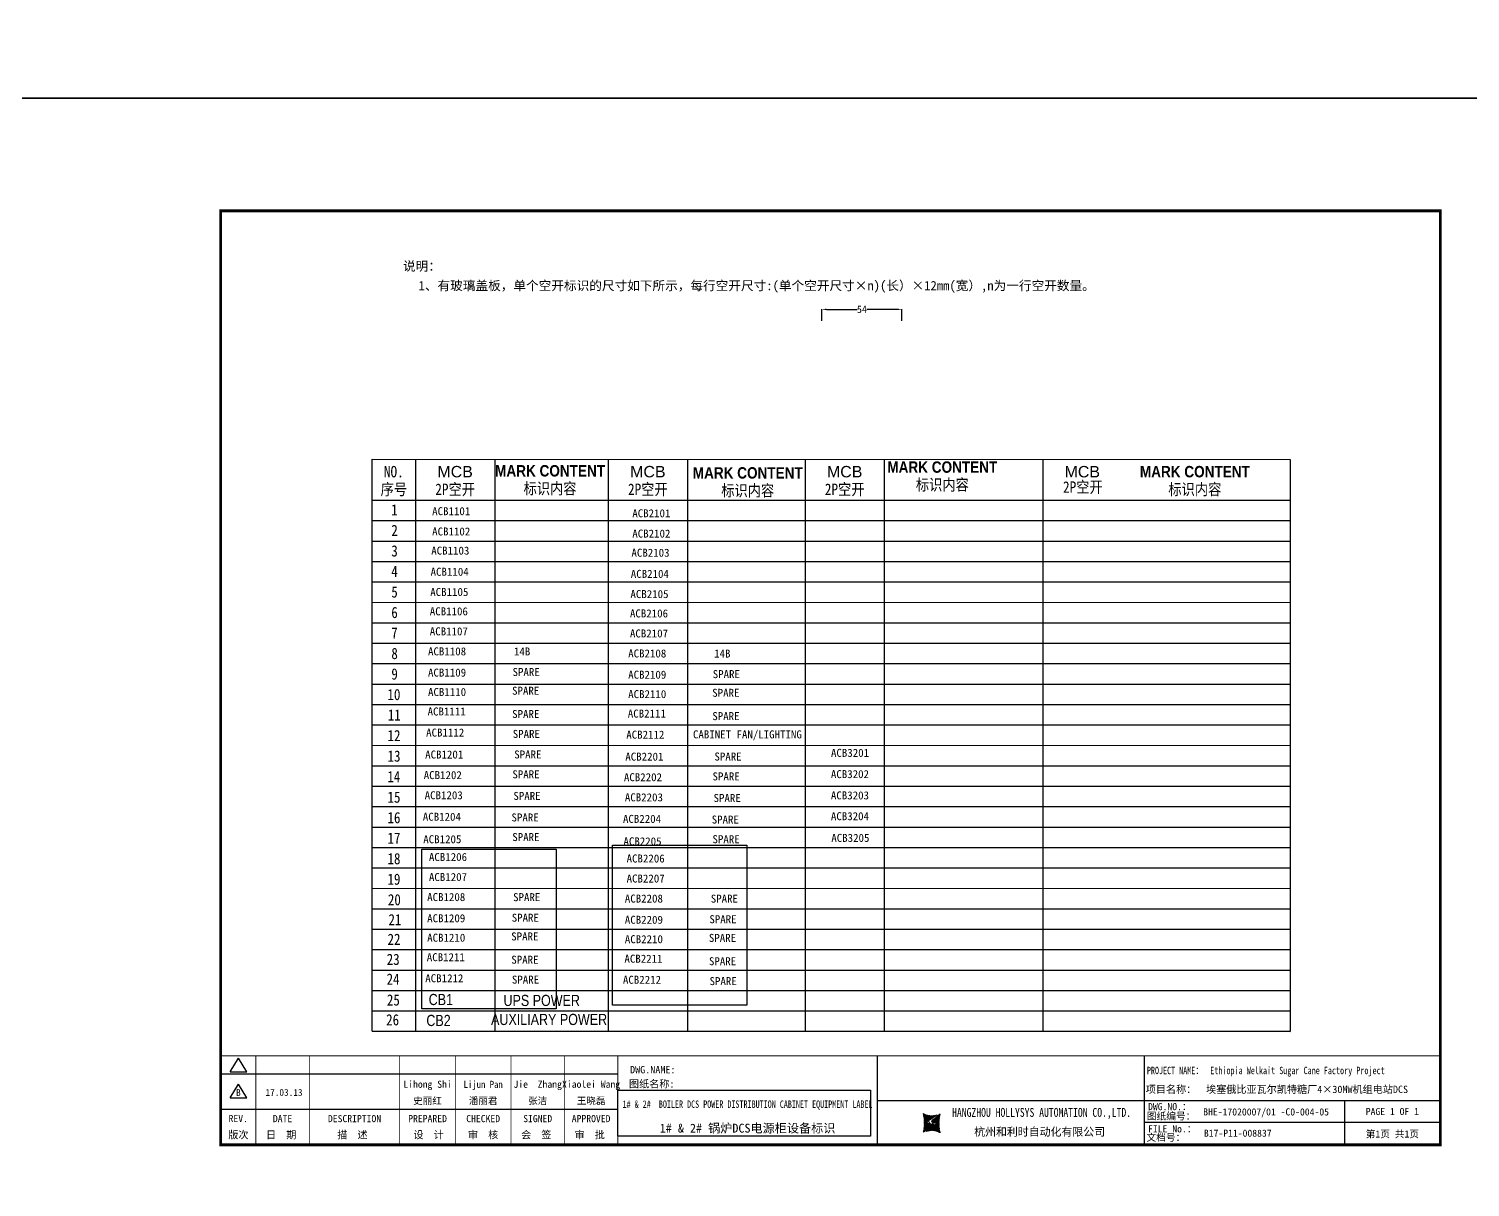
# Model space of a CAD drawing. Extents: x 79822 to 122366, y -56021 to -28815.
# Drawn here: x 105906 to 110770, y -50160 to -46251 of the extents above; entities that cross this region are included whole.
import ezdxf
from ezdxf.enums import TextEntityAlignment as Align
from ezdxf.lldxf.tags import DXFTag

# ---------------------------------------------------------------- set-up
doc = ezdxf.new("R2010")
doc.units = 0
doc.header["$LTSCALE"] = 100
doc.header["$MEASUREMENT"] = 0
for name, color, linetype in [('t', 1, 'Continuous'), ('YLT_GridLine', 7, 'Continuous'), ('YLT_GridText', 7, 'Continuous'), ('标准图框及表格', 7, 'Continuous')]:
    doc.layers.add(name, color=color, linetype=linetype)
doc.layers.add('细实线', color=7, linetype='Continuous', lineweight=20)
doc.styles.add('HZ', font='arial.ttf', dxfattribs={"width": 0.7})
doc.styles.get("Standard").update_dxf_attribs({"font": ''})
doc.styles.add('WMF_6_宋体_0', font='')
doc.styles.add('YLT_Grid', font='', dxfattribs={"width": 0.85})
doc.styles.get('Standard').set_extended_font_data('SimSun')
doc.styles.get('WMF_6_宋体_0').set_extended_font_data('宋体')
doc.styles.get('YLT_Grid').set_extended_font_data('宋体')
tags = doc.linetypes.add('CENTER', pattern=[2, 1.25, -0.25, 0.25, -0.25]).pattern_tags.tags
tags[10:11] = [DXFTag(74, 4), DXFTag(75, 0), DXFTag(340, '0'), DXFTag(46, 1.0), DXFTag(50, 0.0), DXFTag(44, 0.0), DXFTag(45, 0.0)]
tags[8:9] = [DXFTag(74, 4), DXFTag(75, 0), DXFTag(340, '0'), DXFTag(46, 1.0), DXFTag(50, 0.0), DXFTag(44, 0.0), DXFTag(45, 0.0)]
tags[6:7] = [DXFTag(74, 4), DXFTag(75, 0), DXFTag(340, '0'), DXFTag(46, 1.0), DXFTag(50, 0.0), DXFTag(44, 0.0), DXFTag(45, 0.0)]
tags[4:5] = [DXFTag(74, 4), DXFTag(75, 0), DXFTag(340, '0'), DXFTag(46, 1.0), DXFTag(50, 0.0), DXFTag(44, 0.0), DXFTag(45, 0.0)]
doc.dimstyles.new('STANDARD$0', dxfattribs={"dimtxt": 25, "dimasz": 15, "dimexe": 0.18, "dimexo": 0.0625, "dimgap": 0.09, "dimtad": 0, "dimdec": 0, "dimzin": 0, "dimdsep": 46, "dimtxsty": 'Standard', "dimcen": 0.09, "dimadec": 0, "dimazin": 0, "dimtfac": 1, "dimtdec": 0, "dimtofl": 0, "dimtmove": 0, "dimatfit": 3, "dimfxl": 0, "dimtolj": 1, "dimtzin": 0, "dimarcsym": 0})
pattern_1 = [(45, (0, 0), (-0.736262898216564, 0.7362628982165641), [])]

# ---------------------------------------------------------------- blocks, each defined once
blk = doc.blocks.new('*D117')
at = {"layer": 'Defpoints', "color": 0}
for p in [(108852.3649098832, -47197.97025489775), (108582.3649098832, -47236.68681198884), (108852.3649098832, -47236.62431198884)]:
    blk.add_point(p, dxfattribs=at)
at = {"layer": '细实线', "color": 0, "lineweight": -2}
for p, q in [((108582.3649098832, -47236.62431198884), (108582.3649098832, -47197.79025489775)), ((108597.3649098832, -47197.97025489775), (108701.1637987721, -47197.97025489775)), ((108837.3649098832, -47197.97025489775), (108733.5660209943, -47197.97025489775)), ((108852.3649098832, -47236.56181198884), (108852.3649098832, -47197.79025489775))]:
    blk.add_line(p, q, dxfattribs=at)
at = {"layer": '细实线', "color": 0}
for points in [[(108597.3649098832, -47195.47025489775), (108597.3649098832, -47200.47025489775), (108582.3649098832, -47197.97025489775)], [(108837.3649098832, -47200.47025489775), (108837.3649098832, -47195.47025489775), (108852.3649098832, -47197.97025489775)]]:
    blk.add_solid(points, dxfattribs=at)
at = {"layer": '细实线', "color": 0, "insert": (108717.3649098832, -47197.97025489775), "char_height": 25, "attachment_point": 5}
blk.add_mtext('\\A1;{\\fsimsun|b0|i0|c134|p2;54}', dxfattribs=at)
blk = doc.blocks.new('空开标识')
at = {"layer": 'YLT_GridText', "style": 'YLT_Grid', "width": 0.85}
blk.add_attdef('A路1', text='', height=28, dxfattribs=at).set_placement((38.7147169765085, 3.477287093177438), align=Align.CENTER)
blk = doc.blocks.new('空开12')
at = {"layer": 'YLT_GridText', "style": 'YLT_Grid', "width": 0.8}
blk.add_attdef('KA1', text='', height=28, dxfattribs=at).set_placement((31.39270106703043, 0.8407768793404102), align=Align.CENTER)
blk = doc.blocks.new('图框')
at = {"layer": '标准图框及表格'}
h = blk.add_hatch(dxfattribs=at)
h.set_pattern_fill('ANSI31', color=5, scale=8.329863809039892, style=0)
h.set_pattern_definition(pattern_1)
edge = h.paths.add_edge_path()
edge.add_arc((2399.257256036391, -2998.153851416566), 55.18534773488954, 238.1092081981581, 291.6531626184834)
edge.add_line((2419.619937407027, -3049.445018414634), (2388.525499730735, -3070.242821799802))
edge.add_arc((2238.907377712399, -3078.328790578547), 135.3602868968974, 346.3915348661821, 374.2500326978034)
edge.add_line((2370.467593623529, -3110.177132109857), (2397.50623789792, -3087.85242802291))
edge.add_line((2391.339199201146, -3080.281448750429), (2396.143986595598, -3080.898839897796))
edge.add_spline(control_points=[(2397.470018868538, -3087.887634953957), (2398.35948137939, -3087.023080631327), (2399.970992452319, -3085.456697735681), (2399.869182150054, -3081.252294174519), (2397.426500162081, -3081.012803431273), (2396.121921064187, -3080.884897048199)], knot_values=[0, 0, 0, 0, 6.844331067525468, 12.40042740766005, 18.76924275352248, 18.76924275352248, 18.76924275352248, 18.76924275352248], weights=[1, 1, 1, 1, 1, 1], degree=3, periodic=0)
edge.add_spline(control_points=[(2388.515363058686, -3070.265433304907), (2387.789374929038, -3070.86905758363), (2386.478198365832, -3071.959237952229), (2385.544096281083, -3073.38263759949), (2385.127199159644, -3074.017912079413)], knot_values=[0, 0, 0, 0, 5.253673658024614, 9.488438564008057, 9.488438564008057, 9.488438564008057, 9.488438564008057], weights=[1, 1, 1, 1, 1], degree=3, periodic=0)
edge.add_spline(control_points=[(2386.272665588534, -3072.281716856574), (2385.721471206634, -3072.905523096015), (2384.632427465753, -3074.386714445929), (2384.912828655535, -3077.72895088909), (2387.858851342782, -3079.895552619193), (2390.185443934519, -3080.145534927004), (2391.314573401905, -3080.266855002868)], knot_values=[10.66597461496156, 10.66597461496156, 10.66597461496156, 10.66597461496156, 18.97770399508879, 28.89455822145742, 41.119553648298, 52.64692538081317, 52.64692538081317, 52.64692538081317, 52.64692538081317], weights=[1, 1, 1, 1, 1, 1, 1], degree=3, periodic=0)
h = blk.add_hatch(dxfattribs=at)
h.set_pattern_fill('ANSI31', color=3, scale=8.329863809039892, style=0)
h.set_pattern_definition(pattern_1)
edge = h.paths.add_edge_path()
edge.add_line((2402.469732125144, -3075.776359090531), (2407.706041465404, -3076.440586092609))
edge.add_spline(control_points=[(2401.044493204623, -3068.769946203269), (2400.155030693568, -3069.634500525768), (2398.543519620813, -3071.200883421574), (2398.645329922932, -3075.40528698259), (2401.088011911052, -3075.644777725895), (2402.392591008975, -3075.772684108895)], knot_values=[0, 0, 0, 0, 6.844331067526932, 12.40042740766158, 18.76924275352342, 18.76924275352342, 18.76924275352342, 18.76924275352342], weights=[1, 1, 1, 1, 1, 1], degree=3, periodic=0)
edge.add_line((2428.046918449632, -3046.480449047325), (2401.008274175249, -3068.805153134272))
edge.add_spline(control_points=[(2412.625169549749, -3083.918607966574), (2413.015644598316, -3083.422785431954), (2413.86377905187, -3082.052674005965), (2413.601683417044, -3078.928630268005), (2410.655660730175, -3076.762028538062), (2408.329068138031, -3076.512046230251), (2407.199938671052, -3076.390726154226)], knot_values=[12.65408913243743, 12.65408913243743, 12.65408913243743, 12.65408913243743, 18.97770399508879, 28.89455822145742, 41.119553648298, 52.64692538081317, 52.64692538081317, 52.64692538081317, 52.64692538081317], weights=[1, 1, 1, 1, 1, 1, 1], degree=3, periodic=0)
edge.add_line((2411.626283690712, -3084.975693399283), (2412.781242849298, -3083.732051979769))
edge.add_line((2410.021343801694, -3086.399138189481), (2411.626283690712, -3084.975693399414))
edge.add_line((2378.894574665755, -3107.212562742519), (2409.989012342048, -3086.414759357351))
edge.add_arc((2399.257256036391, -3158.503729740543), 55.18534773488965, 58.10920819815809, 111.6531626184834)
edge.add_arc((2559.607134360383, -3078.328790578547), 135.360286896897, 166.3915348661823, 194.2500326978024)
at = {"color": 7}
for p, q in [((2215.642035047145, -2851.581424744189), (2215.642035047145, -3151.581424744189)), ((3115.642035047145, -2851.581424744189), (3115.642035047145, -3151.581424744189)), ((0, -2911.581424744189), (1340.158172602998, -2911.581424744189)), ((2215.642035047145, -3001.581424744189), (3115.642035047145, -3001.581424744189)), ((3115.642035047145, -3001.581424744189), (4115.642035047145, -3001.581424744189)), ((3791.785572043125, -3001.581424744189), (3791.785572043125, -3151.581424744189)), ((0, -3031.581424744189), (1340.158172602998, -3031.581424744189)), ((4115.642035047145, -3076.581424744189), (3115.642035047145, -3076.581424744189))]:
    blk.add_line(p, q, dxfattribs=at)
at = {"color": 7, "const_width": 3}
blk.add_lwpolyline([(4115.642035047145, -2851.581424744189), (0, -2851.581424744189)], dxfattribs=at)
at = {"layer": 't', "color": 7}
for p, q in [((31.94938321653171, -2904.992613363662), (59.89920926059131, -2859.122325316828)), ((87.8490353046218, -2904.992613363662), (59.89920926059131, -2859.122325316828)), ((31.94938321653171, -2904.992613363662), (87.8490353046218, -2904.992613363662)), ((31.94938321653171, -2992.977239491032), (59.89920926059131, -2947.106951444141)), ((87.8490353046218, -2992.977239491032), (59.89920926059131, -2947.106951444141)), ((31.94938321653171, -2992.977239491032), (87.8490353046218, -2992.977239491032))]:
    blk.add_line(p, q, dxfattribs=at)
at = {"layer": 't', "color": 7, "const_width": 9.61519705431492}
blk.add_lwpolyline([(4115.642035047145, -3151.581424744189), (4115.642035047145, 0), (0, 0), (0, -3151.581424744189)], close=True, dxfattribs=at)
at = {"layer": 't', "color": 7, "const_width": 2.40379926357873}
for points in [[(118.7653193609731, -2852.783324375967), (118.7653193609731, -3151.581424744189)], [(299.0502641293569, -2852.783324375967), (299.0502641293569, -3151.581424744189)], [(604.3883150879992, -2852.783324375967), (604.3883150879992, -3156.41304604568)], [(791.9882990770857, -2852.783324375967), (791.9882990770857, -3156.41304604568)], [(979.588283066143, -2852.783324375967), (979.588283066143, -3156.41304604568)], [(1159.873227834585, -2852.783324375967), (1159.873227834585, -3156.41304604568)], [(1340.158172602998, -2852.783324375967), (1340.158172602998, -3156.41304604568)]]:
    blk.add_lwpolyline(points, dxfattribs=at)
at = {"color": 7, "linetype": 'CENTER'}
for s, height, p in [('图纸编号：', 24, (3125.2212882557, -3066.664538382978)), ('杭州和利时自动化有限公司', 27, (2542.549152440595, -3121.114498389041)), ('文档号：', 24, (3124.032392707933, -3138.728717091954))]:
    blk.add_text(s, height=height, dxfattribs=at).set_placement(p)
at = {"color": 7, "flags": 8}
for tag, p, height in [('DWG.NAME:', (1381.636459220965, -2910.37952511241), 25), ('PROJECTNAME:', (3125.480185663539, -2912.807924402037), 24), ('PROJECTNAME：', (3339.10867075545, -2913.108539231762), 25), ('DWG.NO.:', (3128.186172261583, -3030.402470643486), 24), ('图纸编号', (3315.362718925957, -3052.404678158069), 24), ('FILENO.:', (3128.672545599984, -3106.104124450346), 24), ('文档号', (3317.726365529132, -3124.132485953713), 24)]:
    blk.add_attdef(tag, p, '', height=height, dxfattribs=at)
for tag, height, p in [('A', 23, (59.89920926059131, -2974.881554149018)), ('设计时间', 23, (213.8658221408186, -2974.881554149018)), ('RENLIU', 24, (698.1883070825425, -2950.380597809435)), ('SHUFENWANG', 24, (885.7882910716289, -2950.380597809435)), ('FANGHOU', 24, (1069.730755450379, -2950.380597809435)), ('DANDANLI', 24, (1250.015700218792, -2950.380597809435)), ('刘仁', 23, (698.1883070825425, -3002.188376027443)), ('王姝芬', 23, (885.7882910716289, -3002.188376027443)), ('侯方', 23, (1069.730755450379, -3002.188376027443)), ('李丹丹', 23, (1250.015700218792, -3002.188376027443)), ('#10STATIONONTROLCABINETCOVER', 30, (1777.900103825072, -3017.182374560078)), ('REV.', 24, (59.38265968048654, -3063.048954873535)), ('DATE', 24, (208.907791745165, -3063.048954873535)), ('DESCRIPTION', 24, (451.7192896086781, -3063.048954873535)), ('PREPARED', 24, (698.1883070825425, -3063.048954873535)), ('CHECKED', 24, (885.7882910716144, -3063.048954873535)), ('SIGNED', 24, (1069.730755450364, -3063.048954873535)), ('APPROVED', 24, (1250.015700218792, -3063.048954873535)), ('PAGEXOFX', 24, (3953.713803545135, -3039.081424744189)), ('图纸名称', 30, (1777.900103825072, -3094.695064044037)), ('第几页共几页', 24, (3953.713803545135, -3114.081424744189))]:
    blk.add_attdef(tag, text='', height=height, dxfattribs=at).set_placement(p, align=Align.MIDDLE)
for tag, p in [('图纸名称:', (1377.81237181677, -2965.923337057193)), ('项目名称：', (3121.562334825969, -2984.305160940257)), ('项目名称：', (3325.036680579346, -2984.305160940257))]:
    blk.add_attdef(tag, text='', height=25, dxfattribs=at).set_placement(p, align=Align.BOTTOM_LEFT)
at = {"color": 7, "width": 0.8, "flags": 8}
blk.add_attdef('HANGZHOUHOLLYSYSAUTOMATIONCO.,LTD.', text='', height=24, dxfattribs=at).set_placement((2770.082304289484, -3045.714803244191), align=Align.MIDDLE)
at = {"layer": 't', "color": 7}
for s, p in [('版次', (59.89920926059131, -3117.600441270843)), ('日  期', (204.1999693705875, -3117.600441270843)), ('描  述', (444.4895954714448, -3117.600441270843)), ('设  计', (701.4970341851513, -3117.600441270843)), ('审  核', (885.5947788425256, -3117.600441270843)), ('会  签', (1065.022933075787, -3117.600441270843)), ('审  批', (1245.3078778442, -3117.600441270843))]:
    blk.add_text(s, height=25, dxfattribs=at).set_placement(p, align=Align.MIDDLE_CENTER)
at = {"layer": '标准图框及表格', "color": 5, "style": 'HZ'}
for s, p in [('pgqh', (2373.884875617339, -3059.677228196226)), ('hollilas', (2374.051901626051, -3085.968484618272))]:
    blk.add_text(s, height=5.205656721233694, dxfattribs=at).set_placement(p)
at = {"layer": '标准图框及表格', "color": 3, "style": 'HZ'}
for s, height, p in [('auto', 8.676094535389492, (2400.907127263781, -3074.200036411981)), ('hollysys', 4.338047267694746, (2402.5381050141, -3099.731461394062))]:
    blk.add_text(s, height=height, dxfattribs=at).set_placement(p)

msp = doc.modelspace()

# ---------------------------------------------------------------- linework, layer by layer
at = {"color": 1}
for points in [[(80424.02288337171, -41902.71170878626), (120415.6888531589, -41902.71170878626), (120415.6888531589, -46484.74540639428), (80424.02288337171, -46484.74540639428)], [(80424.02288337171, -46484.74540639428), (120403.571340328, -46484.74540639428), (120403.571340328, -56021.37558329208), (80424.02288337171, -56021.37558329208)], [(107232.1446069694, -49019.28875271999), (107685.4173897203, -49019.28875271999), (107685.4173897203, -49558.214120629), (107232.1446069694, -49558.214120629)], [(107875.2526709893, -49006.43566401766), (108328.5254537401, -49006.43566401766), (108328.5254537401, -49545.36103192667), (107875.2526709893, -49545.36103192667)], [(107893.6925114239, -49832.8009041495), (108746.2095914229, -49832.8009041495), (108746.2095914229, -49987.75519653868), (107893.6925114239, -49987.75519653868)]]:
    msp.add_lwpolyline(points, close=True, dxfattribs=at)
at = {"layer": 'YLT_GridLine', "color": 7, "lineweight": 25}
for p, q in [((107211.2170795131, -47703.88624246411), (107211.2269597936, -49634.03750542489)), ((107478.3353995131, -47703.88624246411), (107478.3353995131, -49634.05026695044)), ((107861.4627808118, -47703.87011942999), (107861.4627808118, -49634.06857146327)), ((108128.5811008118, -47703.87011942999), (108128.5909810309, -49634.08133393289)), ((108525.6220316607, -47703.88912243683), (108525.6539523646, -49634.10030424043)), ((108525.6220318539, -47703.89900716714), (108525.6516728339, -49220.54171283762)), ((108792.7403518539, -47703.89900716714), (108792.7753807908, -49634.11306638653)), ((109327.3106177559, -47703.9938326608), (109327.3205011495, -49634.13860511983)), ((107064.7295461429, -47841.75274628095), (110162.3242603569, -47841.9007387371)), ((107064.7295461429, -47910.68650628094), (110162.3242603569, -47910.83449873709)), ((107064.7295461429, -47979.62026628093), (110162.3242603569, -47979.76825873708)), ((107064.7295461429, -48048.55402628092), (110162.3242603569, -48048.70201873707)), ((107064.7295461429, -48117.48778628091), (110162.3242603569, -48117.63577873705)), ((107064.7295461429, -48186.42154628089), (110162.3242603569, -48186.56953873704)), ((107064.7295461429, -48255.35530628089), (110162.3242603569, -48255.50329873704)), ((107064.7295461429, -48324.28906628088), (110162.3242603569, -48324.43705873702)), ((107064.7295461429, -48393.22282628086), (110162.3242603569, -48393.37081873702)), ((107064.7295461429, -48462.15658628086), (110162.3242603569, -48462.30457873701)), ((107064.7295461429, -48531.09034628085), (110162.3242603569, -48531.23833873699)), ((107064.7295461429, -48600.02410628083), (110162.3242603569, -48600.17209873698)), ((107064.7295461429, -48668.95786628083), (110162.3242603569, -48669.10585873698)), ((107064.7295461429, -48737.89162628082), (110162.3242603569, -48738.03961873696)), ((107064.7295461429, -48806.8253862808), (110162.3242603569, -48806.97337873695)), ((107064.7295461429, -48875.7591462808), (110162.3242603569, -48875.90713873695)), ((107064.7295461429, -48944.69290628078), (110162.3242603569, -48944.84089873693)), ((107064.7295461429, -49013.62666628078), (110162.3242603569, -49013.77465873692)), ((107064.7295461429, -49082.56042628076), (110162.3242603569, -49082.70841873691)), ((107064.7295461429, -49151.49418628075), (110162.3242603569, -49151.6421787369)), ((107064.7025999686, -49220.42794499335), (110162.2973141826, -49220.5759374495)), ((107064.7295461429, -49220.42794628074), (110162.3242603569, -49220.57593873689)), ((107064.6756537942, -49289.36170370594), (110162.2703680082, -49289.50969616209)), ((107064.7025999686, -49289.36170499334), (110162.2973141826, -49289.50969744949)), ((107064.6487076199, -49358.29546241854), (110162.2434218338, -49358.44345487469)), ((107064.6756537942, -49358.29546370594), (110162.2703680082, -49358.44345616209)), ((107064.6217614455, -49427.22922113114), (110162.2164756595, -49427.37721358729)), ((107064.6487076199, -49427.22922241854), (110162.2434218338, -49427.37721487469)), ((107064.6217614455, -49496.16298113114), (110162.2164756595, -49496.31097358729)), ((107064.7591869357, -49496.16298769686), (110162.3539011497, -49496.31098015301)), ((107064.7591869357, -49565.09674769685), (110162.3539011497, -49565.244740153)), ((107064.7591869357, -49565.09674769685), (110162.3539011497, -49565.244740153)), ((107064.7591869357, -49634.03050769684), (110162.3539011497, -49634.17850015299))]:
    msp.add_line(p, q, dxfattribs=at)
msp.add_lwpolyline([(107064.7295461429, -47703.88573429387), (110162.3242603569, -47704.03372675002), (110162.3539011497, -49634.17850015299), (107064.7526000983, -49634.03050738214)], close=True, dxfattribs=at)

# ---------------------------------------------------------------- block references
at = {"color": 1}
ref = msp.add_blockref('图框', (106553.5343388209, -46865.55978684242), dxfattribs=at)
ref.add_attrib('第几页共几页', '第1页 共1页', dxfattribs={"color": 7, "height": 24, "flags": 8}).set_placement((110507.248142366, -49979.64121158661), align=Align.MIDDLE)
ref.add_attrib('图纸编号', 'BHE-17020007/01 -C0-004-05', (109868.8970577468, -49917.96446500049), dxfattribs={"color": 7, "height": 24, "flags": 8})
ref.add_attrib('文档号', 'B17-P11-008837', (109871.26070435, -49989.69227279614), dxfattribs={"color": 7, "height": 24, "flags": 8})
ref.add_attrib('图纸名称', '1# & 2# 锅炉DCS电源柜设备标识', dxfattribs={"color": 7, "height": 30, "flags": 8}).set_placement((108331.4344426459, -49960.25485088646), align=Align.MIDDLE)
ref.add_attrib('刘仁', '史丽红', dxfattribs={"color": 7, "height": 23, "flags": 8}).set_placement((107251.7226459034, -49867.74816286987), align=Align.MIDDLE)
ref.add_attrib('王姝芬', '潘丽君', dxfattribs={"color": 7, "height": 23, "flags": 8}).set_placement((107439.3226298925, -49867.74816286987), align=Align.MIDDLE)
ref.add_attrib('侯方', '张洁', dxfattribs={"color": 7, "height": 23, "flags": 8}).set_placement((107623.2650942713, -49867.74816286987), align=Align.MIDDLE)
ref.add_attrib('李丹丹', '王晓磊', dxfattribs={"color": 7, "height": 23, "flags": 8}).set_placement((107803.5500390397, -49867.74816286987), align=Align.MIDDLE)
ref.add_attrib('设计时间', '17.03.13', dxfattribs={"color": 7, "height": 23, "flags": 8}).set_placement((106767.4001609617, -49840.44134099144), align=Align.MIDDLE)
ref.add_attrib('A', 'B', dxfattribs={"color": 7, "height": 23, "flags": 8}).set_placement((106613.4335480815, -49840.44134099144), align=Align.MIDDLE)
ref.add_attrib('REV.', 'REV.', dxfattribs={"color": 7, "height": 24, "flags": 8}).set_placement((106612.9169985013, -49928.60874171596), align=Align.MIDDLE)
ref.add_attrib('DATE', 'DATE', dxfattribs={"color": 7, "height": 24, "flags": 8}).set_placement((106762.442130566, -49928.60874171596), align=Align.MIDDLE)
ref.add_attrib('DESCRIBE', 'DESCRIPTION', dxfattribs={"color": 7, "height": 24, "flags": 8}).set_placement((107005.2536284295, -49928.60874171596), align=Align.MIDDLE)
ref.add_attrib('PREPARE', 'PREPARED', dxfattribs={"color": 7, "height": 24, "flags": 8}).set_placement((107251.7226459034, -49928.60874171596), align=Align.MIDDLE)
ref.add_attrib('VERIFY', 'CHECKED', dxfattribs={"color": 7, "height": 24, "flags": 8}).set_placement((107439.3226298925, -49928.60874171596), align=Align.MIDDLE)
ref.add_attrib('SIGN', 'SIGNED', dxfattribs={"color": 7, "height": 24, "flags": 8}).set_placement((107623.2650942712, -49928.60874171596), align=Align.MIDDLE)
ref.add_attrib('APPROVER', 'APPROVED', dxfattribs={"color": 7, "height": 24, "flags": 8}).set_placement((107803.5500390397, -49928.60874171596), align=Align.MIDDLE)
ref.add_attrib('RENLIU', 'Lihong Shi', dxfattribs={"color": 7, "height": 24, "flags": 8}).set_placement((107251.7226459034, -49815.94038465186), align=Align.MIDDLE)
ref.add_attrib('SHUFENWANG', 'Lijun Pan', dxfattribs={"color": 7, "height": 24, "width": 0.9, "flags": 8}).set_placement((107439.3226298925, -49815.94038465186), align=Align.MIDDLE)
ref.add_attrib('FANGHOU', 'Jie  Zhang', dxfattribs={"color": 7, "height": 24, "flags": 8}).set_placement((107623.2650942713, -49815.94038465186), align=Align.MIDDLE)
ref.add_attrib('DANDANLI', 'Xiaolei Wang', dxfattribs={"color": 7, "height": 24, "flags": 8}).set_placement((107803.5500390397, -49815.94038465186), align=Align.MIDDLE)
ref.add_attrib('DWG.NAME:', 'DWG.NAME:', (107935.1707980418, -49775.93931195483), dxfattribs={"color": 7, "height": 25, "flags": 8})
ref.add_attrib('#10STATIONONTROLCABINETCOVER', '1# & 2#  BOILER DCS POWER DISTRIBUTION CABINET EQUIPMENT LABEL', dxfattribs={"color": 7, "height": 25, "width": 0.8, "flags": 8}).set_placement((108331.4344426459, -49882.7421614025), align=Align.MIDDLE)
ref.add_attrib('图纸名称:', '图纸名称:', dxfattribs={"color": 7, "height": 25, "flags": 8}).set_placement((107931.3467106377, -49831.48312389962), align=Align.BOTTOM_LEFT)
ref.add_attrib('HANGZHOUHOLLYSYSAUTOMATIONCO.,LTD', 'HANGZHOU HOLLYSYS AUTOMATION CO.,LTD.', dxfattribs={"color": 7, "height": 30, "width": 0.8, "flags": 8}).set_placement((109323.6166431103, -49911.27459008661), align=Align.MIDDLE)
ref.add_attrib('PROJECTNAME：', 'PROJECT NAME：', (109678.920761051, -49778.66832607418), dxfattribs={"color": 7, "height": 25, "width": 0.8, "flags": 8})
ref.add_attrib('项目名称：', '项目名称：', dxfattribs={"color": 7, "height": 25, "flags": 8}).set_placement((109675.0966736468, -49849.86494778268), align=Align.BOTTOM_LEFT)
ref.add_attrib('PROJECTNAME：', 'Ethiopia Welkait Sugar Cane Factory Project', (109892.6430095763, -49778.66832607418), dxfattribs={"color": 7, "height": 25, "width": 0.7, "flags": 8})
ref.add_attrib('项目名称：', '埃塞俄比亚瓦尔凯特糖厂4×30MW机组电站DCS', dxfattribs={"color": 7, "height": 25, "flags": 8}).set_placement((109878.5710194002, -49849.86494778268), align=Align.BOTTOM_LEFT)
ref.add_attrib('PAGEXOFX', 'PAGE 1 OF 1', dxfattribs={"color": 7, "height": 24, "flags": 8}).set_placement((110507.248142366, -49904.64121158661), align=Align.MIDDLE)
ref.add_attrib('DWG.NO.：', 'DWG.NO.：', (109682.9093874409, -49900.14833314194), dxfattribs={"color": 7, "height": 24, "flags": 8})
ref.add_attrib('FILENO.：', 'FILE No.：', (109682.9093874409, -49975.14833314194), dxfattribs={"color": 7, "height": 24, "flags": 8})
at = {"layer": '细实线'}
ref = msp.add_blockref('空开12', (107254.214667111, -49546.73416445778), dxfattribs=dict(at, xscale=1.348704000001308, yscale=1.348703999999834, zscale=1.348704))
ref.add_attrib('KA1', 'CB1', dxfattribs={"layer": 'YLT_GridText', "height": 37.763712, "style": 'HZ', "width": 0.8}).set_placement((107296.5541286108, -49545.60020531752), align=Align.CENTER)
ref = msp.add_blockref('空开标识', (107584.6820495937, -49553.40711295736), dxfattribs=dict(at, xscale=1.348704000001308, yscale=1.348703999999834, zscale=1.348704))
ref.add_attrib('A路1', 'UPS POWER', dxfattribs={"layer": 'YLT_GridText', "height": 37.763712, "style": 'HZ', "width": 0.8}).set_placement((107636.8967432388, -49548.71728194565), align=Align.CENTER)
ref = msp.add_blockref('空开12', (107246.4123044545, -49617.43046180459), dxfattribs=dict(at, xscale=1.348704000001308, yscale=1.348703999999834, zscale=1.348704))
ref.add_attrib('KA1', 'CB2', dxfattribs={"layer": 'YLT_GridText', "height": 37.763712, "style": 'HZ', "width": 0.8}).set_placement((107288.7517659545, -49616.29650266431), align=Align.CENTER)
ref = msp.add_blockref('空开标识', (107609.5778538561, -49617.53687822749), dxfattribs=dict(at, xscale=1.348704000001308, yscale=1.348703999999834, zscale=1.348704))
ref.add_attrib('A路1', 'AUXILIARY POWER', dxfattribs={"layer": 'YLT_GridText', "height": 37.763712, "style": 'HZ', "width": 0.8}).set_placement((107661.7925475012, -49612.84704721578), align=Align.CENTER)

# ---------------------------------------------------------------- texts
at = {"layer": 'YLT_GridText', "style": 'YLT_Grid', "width": 0.85}
for s, p in [('1', (107128.9849909097, -47893.39594298214)), ('2', (107129.5199768297, -47962.62941498214)), ('3', (107129.3416481897, -48031.86288698215)), ('4', (107129.2524838697, -48101.09635898215)), ('5', (107129.3416481897, -48170.32983098214)), ('6', (107129.4308125097, -48239.56330298215)), ('7', (107129.1633195497, -48308.79677498215)), ('8', (107129.6091411497, -48378.03024698215)), ('9', (107129.5199768297, -48447.26371898215)), ('10', (107116.4128217897, -48516.49719098215)), ('11', (107117.5719579497, -48585.73066298215)), ('12', (107116.6803147497, -48654.96413498215)), ('13', (107116.6803147497, -48724.19760698215)), ('14', (107116.0561645097, -48793.43107898215)), ('15', (107116.6803147497, -48862.66455098215)), ('16', (107116.5019861097, -48931.89802298215)), ('17', (107116.5911504297, -49001.13149498215)), ('18', (107116.5911504297, -49070.36496698215)), ('19', (107116.5019861097, -49139.59843898215)), ('20', (107117.8394509097, -49208.83191098216)), ('21', (107119.8118659555, -49276.15335984592)), ('22', (107116.6744521705, -49342.3529998896)), ('23', (107113.9016932033, -49410.06733851459)), ('24', (107113.5909235928, -49476.84626362483)), ('25', (107114.4421737105, -49547.09947187113)), ('26', (107112.0692552675, -49613.96349938287))]:
    msp.add_text(s, height=37.763712, dxfattribs=at).set_placement(p)
at = {"layer": 'YLT_GridText', "attachment_point": 5, "style": 'YLT_Grid'}
for s, insert, char_height, width in [('{\\fArial|b1|i0|c0|p2;MARK\\fArial|b1|i0|c134|p2; \\fArial|b1|i0|c0|p2;CONTENT}', (108988.6558446746, -47730.36252914862), 38.53440000000001, 761.1435999999999), ('NO.', (107137.9716661429, -47745.8291373372), 38.5344, 117.7618399999974), ('{\\fArial|b0|i0|c0|p2;\\W1;MCB}', (107344.7729461429, -47745.8291373372), 38.53440000000001, 480.9008504267226), ('{\\fArial|b1|i0|c0|p2;MARK\\fArial|b1|i0|c134|p2; \\fArial|b1|i0|c0|p2;CONTENT}', (107665.143658515, -47742.94042192992), 38.53440000000001, 761.1435999999999), ('{\\fArial|b0|i0|c0|p2;\\W1;MCB}', (107995.0186474416, -47745.81301430308), 38.53440000000001, 480.9008504267226), ('{\\fArial|b1|i0|c0|p2;MARK\\fArial|b1|i0|c134|p2; \\fArial|b1|i0|c0|p2;CONTENT}', (108332.1302783301, -47749.97444889987), 38.53440000000001, 761.1435999999999), ('\\pxt4;{\\T0.85;\\fArial|b0|i0|c0|p2;\\W1;\\T1;MCB}', (108659.1778984837, -47745.84190204024), 38.5344, 480.9008504267226), ('\\pxt4;{\\T0.85;\\fArial|b0|i0|c0|p2;\\W1;\\T1;MCB}', (109460.866484579, -47745.94661226421), 38.5344, 480.9008504267226), ('{\\fArial|b1|i0|c0|p2;MARK\\fArial|b1|i0|c134|p2; \\fArial|b1|i0|c0|p2;CONTENT}', (109840.7935848933, -47745.8291373372), 38.53440000000001, 761.1435999999999), ('序号', (107137.9716661429, -47807.28586628096), 38.5344, 117.7618399999974), ('2P空开', (107344.7729461429, -47807.28586628096), 38.5344, 238.3959200000052), ('标识内容', (107665.143658515, -47804.39715087367), 38.5344, 761.1435999999999), ('2P空开', (107995.0186474416, -47807.26974324683), 38.5344, 238.3959200000052), ('标识内容', (108332.1302783301, -47811.43117784362), 38.5344, 761.1435999999999), ('2P空开', (108659.1778984837, -47807.29863098399), 38.5344, 238.3959200000052), ('标识内容', (108988.6558446746, -47791.81925809238), 38.5344, 761.1435999999999), ('2P空开', (109462.8786105722, -47799.60901381939), 38.5344, 238.3959200000052), ('标识内容', (109840.7935848933, -47807.28586628096), 38.5344, 761.1435999999999)]:
    msp.add_mtext(s, dxfattribs=dict(at, insert=insert, char_height=char_height, width=width))
at = {"layer": '细实线', "color": 7, "style": 'WMF_6_宋体_0'}
for s, height, p in [('说明：', 31.2807432747123, (107168.8765888041, -47067.55973933173)), ('1、有玻璃盖板，单个空开标识的尺寸如下所示，每行空开尺寸:(单个空开尺寸×n)(长）×12mm(宽）,n为一行空开数量。', 31.2807432747123, (107221.3746873002, -47133.3678378278)), ('ACB1101', 27, (107267.1984093344, -47892.42789661374)), ('ACB2101', 27, (107942.6324105578, -47899.51424798222)), ('ACB1102', 27, (107267.1984093344, -47960.94003778581)), ('ACB2102', 27, (107942.6324105578, -47968.02638915429)), ('ACB1103', 27, (107264.2186363351, -48025.48204947631)), ('ACB2103', 27, (107939.6526375586, -48032.56840084479)), ('ACB1104', 27, (107262.0086568533, -48096.83171840486)), ('ACB2104', 27, (107937.4426580767, -48103.91806977335)), ('ACB1105', 27, (107260.8064310273, -48165.06075772183)), ('ACB2105', 27, (107936.2404322508, -48172.14710909031)), ('ACB1106', 27, (107259.2188377936, -48230.32091934813)), ('ACB2106', 27, (107934.6528390171, -48237.40727071661)), ('ACB1107', 27, (107259.2188377936, -48297.89942674273)), ('ACB2107', 27, (107934.6528390171, -48304.98577811122)), ('ACB1108', 27, (107253.2340650083, -48365.4781284419)), ('14B', 27, (107543.2101751219, -48365.83286084879)), ('ACB2108', 27, (107928.6680662317, -48372.56447981038)), ('14B', 27, (108218.6441763454, -48372.91921221728)), ('ACB1109', 27, (107253.2340650083, -48437.04376697373)), ('SPARE', 27, (107538.4880177183, -48435.20226049433)), ('ACB2109', 27, (107928.6680662317, -48444.13011834221)), ('SPARE', 27, (108213.9220189417, -48442.28861186282)), ('ACB1110', 27, (107253.2340650083, -48502.62880595202)), ('SPARE', 27, (107536.861862896, -48498.27708839963)), ('ACB2110', 27, (107928.6680662317, -48509.7151573205)), ('SPARE', 27, (108212.2958641194, -48505.36343976811)), ('ACB1111', 27, (107251.9281446472, -48568.35813065218)), ('SPARE', 27, (107537.1477557049, -48576.89375753062)), ('ACB2111', 27, (107927.3621458706, -48575.44448202066)), ('SPARE', 27, (108212.5817569283, -48583.9801088991)), ('ACB1112', 27, (107246.8398640922, -48639.46977640125)), ('SPARE', 27, (107539.0857000601, -48644.10464055327)), ('ACB2112', 27, (107922.2738653156, -48646.55612776973)), ('CABINET FAN/LIGHTING', 27, (108147.2658406404, -48645.59045223683)), ('ACB3201', 27, (108612.9726702016, -48707.86337675073)), ('ACB1201', 27, (107243.5992279923, -48713.55317305568)), ('SPARE', 27, (107544.2376470145, -48713.32052167211)), ('ACB2201', 27, (107919.0332292157, -48720.63952442416)), ('SPARE', 27, (108219.671648238, -48720.40687304059)), ('ACB1202', 27, (107238.8358835124, -48783.04334661468)), ('SPARE', 27, (107537.8481477124, -48780.30048415814)), ('ACB2202', 27, (107914.2698847359, -48790.12969798316)), ('SPARE', 27, (108213.2821489358, -48787.38683552662)), ('ACB3202', 27, (108612.6961168445, -48779.69220091243)), ('ACB1203', 27, (107242.011446499, -48850.94673136117)), ('SPARE', 27, (107541.3096035078, -48853.26143108749)), ('ACB3203', 27, (108612.6961168445, -48851.42785600104)), ('ACB2203', 27, (107917.4454477224, -48858.03308272965)), ('SPARE', 27, (108216.7436047313, -48860.34778245597)), ('ACB1204', 27, (107235.6605087854, -48923.61009393587)), ('SPARE', 27, (107534.9586657943, -48925.9247936622)), ('ACB2204', 27, (107911.0945100088, -48930.69644530435)), ('SPARE', 27, (108210.3926670177, -48933.01114503068)), ('ACB3204', 27, (108612.6961168445, -48921.7134531565)), ('ACB1205', 27, (107237.2482902787, -48999.44664552629)), ('SPARE', 27, (107537.6160869746, -48992.09857765265)), ('SPARE', 27, (108213.0500881981, -48999.18492902113)), ('ACB3205', 27, (108614.1555052884, -48994.80788056687)), ('ACB2205', 27, (107912.6822915022, -49006.53299689477)), ('ACB1206', 27, (107256.3643390858, -49059.34816508867)), ('ACB2206', 27, (107923.3181971405, -49064.40966530672)), ('ACB1207', 27, (107256.3643390858, -49126.92667248327)), ('ACB2207', 27, (107923.3181971405, -49131.98817270133)), ('ACB1208', 27, (107250.3795663004, -49194.50537418244)), ('SPARE', 27, (107540.3556764141, -49194.86010658933)), ('ACB2208', 27, (107917.3334243551, -49199.56687440049)), ('SPARE', 27, (108207.3095344688, -49199.92160680739)), ('ACB1209', 27, (107250.3795663004, -49266.07101271427)), ('SPARE', 27, (107535.6335190104, -49264.22950623487)), ('ACB2209', 27, (107917.3334243551, -49271.13251293232)), ('SPARE', 27, (108202.5873770651, -49269.29100645293)), ('ACB1210', 27, (107250.3795663004, -49331.65605169255)), ('SPARE', 27, (107534.0073641881, -49327.30433414016)), ('ACB2210', 27, (107917.3334243551, -49336.71755191061)), ('SPARE', 27, (108200.9612222428, -49332.36583435822)), ('ACB1211', 27, (107249.0736459393, -49397.38537639272)), ('SPARE', 27, (107534.293256997, -49405.92100327116)), ('ACB2211', 27, (107916.027503994, -49402.44687661077)), ('SPARE', 27, (108201.2471150517, -49410.98250348921)), ('ACB1212', 27, (107243.9853653843, -49468.49702214179)), ('SPARE', 27, (107536.2312013522, -49473.13188629381)), ('ACB2212', 27, (107910.939223439, -49473.55852235985)), ('SPARE', 27, (108203.1850594069, -49478.19338651186))]:
    msp.add_text(s, height=height, dxfattribs=at).set_placement(p)

# ---------------------------------------------------------------- dimensions: what is measured, and where the dimension line sits
at = {"layer": '细实线', "color": 3}
dim = msp.add_linear_dim(base=(108852.3649098832, -47197.97025489775), p1=(108582.3649098832, -47236.68681198884), p2=(108852.3649098832, -47236.62431198884), text='{\\fsimsun|b0|i0|c134|p2;54}', dimstyle='STANDARD$0', dxfattribs=at)
dim.commit()
dim.dimension.update_dxf_attribs({"geometry": '*D117', "text_midpoint": (108717.3649098832, -47197.97025489775)})

doc.saveas('drawing.dxf')
